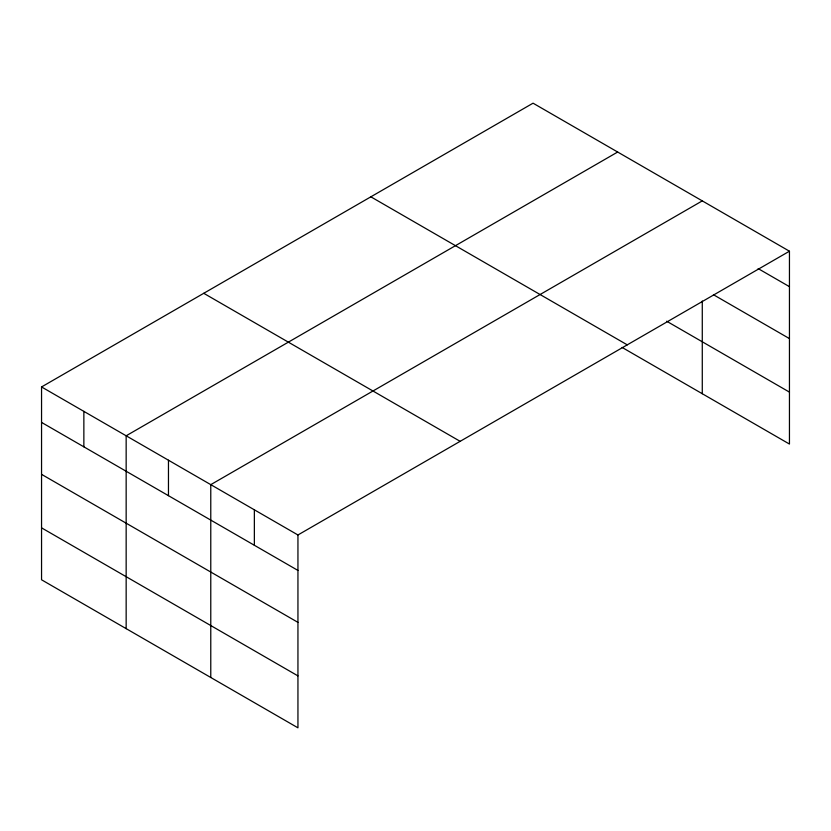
<?xml version="1.0" encoding="UTF-8"?>
<svg xmlns="http://www.w3.org/2000/svg" width="831" height="831" viewBox="0 0 831 831"><rect width="100%" height="100%" fill="white"/><g stroke="black" fill="none" stroke-linecap="round" stroke-linejoin="round"><path stroke-width="1.25" d="M789.45 251.211L533.055 103.179L41.55 386.945L41.55 579.789L297.945 727.821L297.945 534.977L789.45 251.211L789.45 444.055L622.118 347.441M617.662 152.031L126.156 435.797L126.156 628.641M702.278 200.884L210.773 484.65L210.773 677.494M758.152 268.6L789.45 286.664M713.455 294.725L789.45 338.601M666.649 321.213L789.45 392.118M370.855 196.822L627.249 344.855M203.751 293.301L460.145 441.334M41.55 386.945L297.945 534.977M41.55 422.408L297.945 570.43M41.55 474.345L297.945 622.367M41.55 527.851L297.945 675.883M702.278 301.019L702.278 393.717M254.359 509.808L254.359 545.271M168.464 460.218L168.464 495.681M83.858 411.376L83.858 446.829"/></g></svg>
